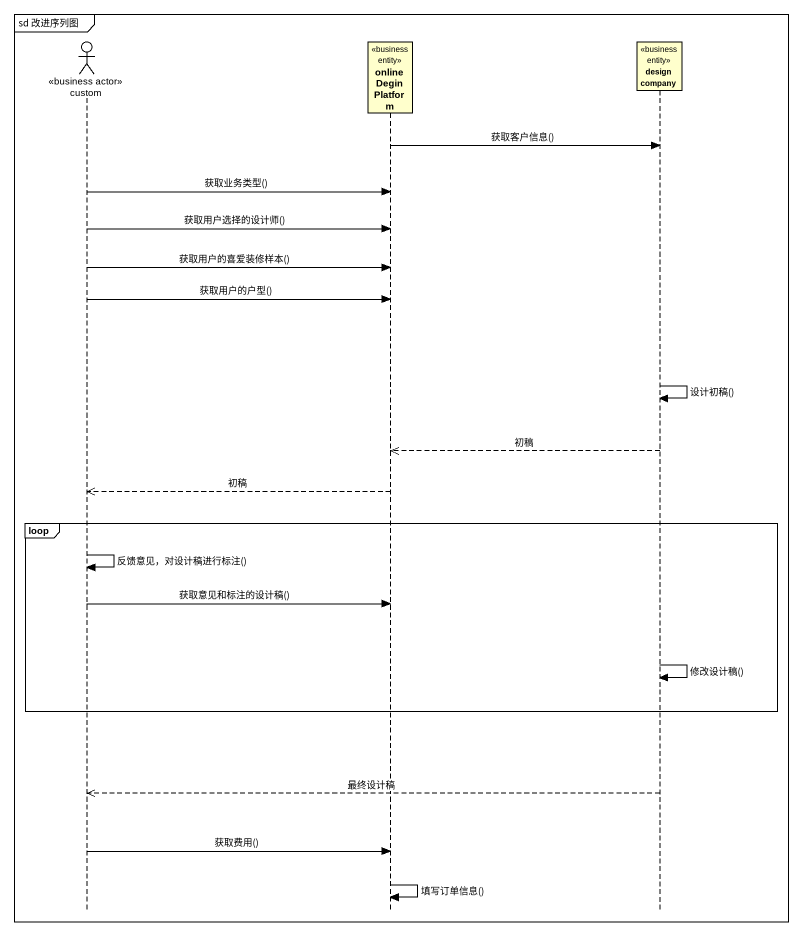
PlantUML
@startuml
mainframe sd 改进序列图
hide footbox
actor custom <<business actor>>
participant onlineDeginPlatform <<business entity>>
participant "design company" as design_company <<business entity>>

onlineDeginPlatform -> design_company : 获取客户信息()
custom -> onlineDeginPlatform : 获取业务类型()
custom -> onlineDeginPlatform : 获取用户选择的设计师()
custom -> onlineDeginPlatform : 获取用户的喜爱装修样本()
custom -> onlineDeginPlatform : 获取用户的户型()
design_company -> design_company : 设计初稿()
design_company -->> onlineDeginPlatform : 初稿
onlineDeginPlatform -->> custom : 初稿
loop
  custom -> custom : 反馈意见，对设计稿进行标注()
  custom -> onlineDeginPlatform : 获取意见和标注的设计稿()
  design_company -> design_company : 修改设计稿()
end
design_company -->> custom : 最终设计稿
custom -> onlineDeginPlatform : 获取费用()
onlineDeginPlatform -> onlineDeginPlatform : 填写订单信息()
@enduml
